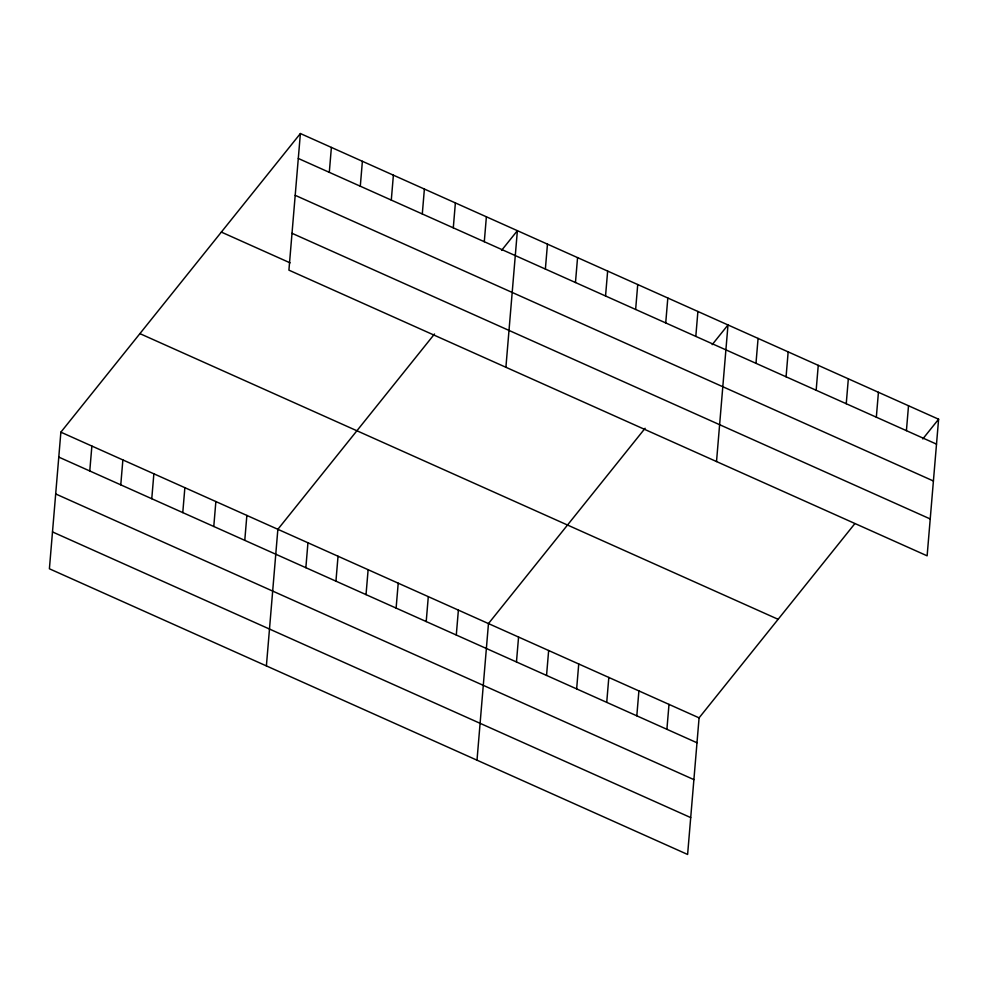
<?xml version="1.0" encoding="UTF-8"?>
<svg xmlns="http://www.w3.org/2000/svg" width="988" height="988" viewBox="0 0 988 988"><rect width="100%" height="100%" fill="white"/><g stroke="black" fill="none" stroke-linecap="round" stroke-linejoin="round"><path stroke-width="1.48" d="M300.389 133.541L288.916 270.144L927.127 555.824L938.6 419.221L300.389 133.541L60.873 432.176L49.4 568.779L687.611 854.459L699.084 717.856L854.768 523.739M89.772 470.967L91.872 446.057M120.771 484.849L122.87 459.926M151.769 498.718L153.869 473.808M182.78 512.599L184.867 487.677M213.779 526.468L215.866 501.558M244.777 540.35L246.864 515.427M266.389 665.912L277.863 529.309L434.51 334.006M329.3 172.332L331.388 147.422M305.86 567.692L307.947 542.77M360.299 186.213L362.386 161.303M335.945 581.154L338.032 556.244M391.297 200.082L393.385 175.172M366.029 594.628L368.129 569.706M422.296 213.964L424.383 189.054M396.114 608.089L398.213 583.179M453.294 227.833L455.382 202.923M426.211 621.563L428.298 596.641M484.293 241.714L486.38 216.804M456.295 635.025L458.383 610.115M505.905 367.277L517.379 230.673L501.571 250.384M477.006 760.18L488.467 623.576L645.115 428.273M545.376 269.057L547.463 244.147M516.465 661.96L518.564 637.05M575.461 282.519L577.56 257.609M546.549 675.434L548.649 650.512M605.545 295.992L607.645 271.083M576.646 688.895L578.733 663.985M635.642 309.454L637.729 284.544M606.731 702.369L608.818 677.447M665.727 322.928L667.814 298.018M636.815 715.831L638.903 690.921M695.811 336.389L697.899 311.479M666.9 729.305L669 704.382M716.522 461.544L727.995 324.941L712.187 344.651M755.981 363.325L758.08 338.415M786.078 376.799L788.165 351.876M816.162 390.26L818.249 365.35M846.247 403.734L848.334 378.812M876.331 417.195L878.431 392.285M906.416 430.669L908.515 405.747M922.792 438.931L938.6 419.221M298.302 158.463L936.513 444.131M295.202 195.315L933.413 480.995M292.016 233.292L930.227 518.959M221.349 232.094L290.089 262.857M139.913 333.635L778.124 619.303M60.873 432.176L699.084 717.856M58.774 457.098L696.985 742.766M55.686 493.951L693.897 779.618M52.5 531.927L690.711 817.595"/></g></svg>
